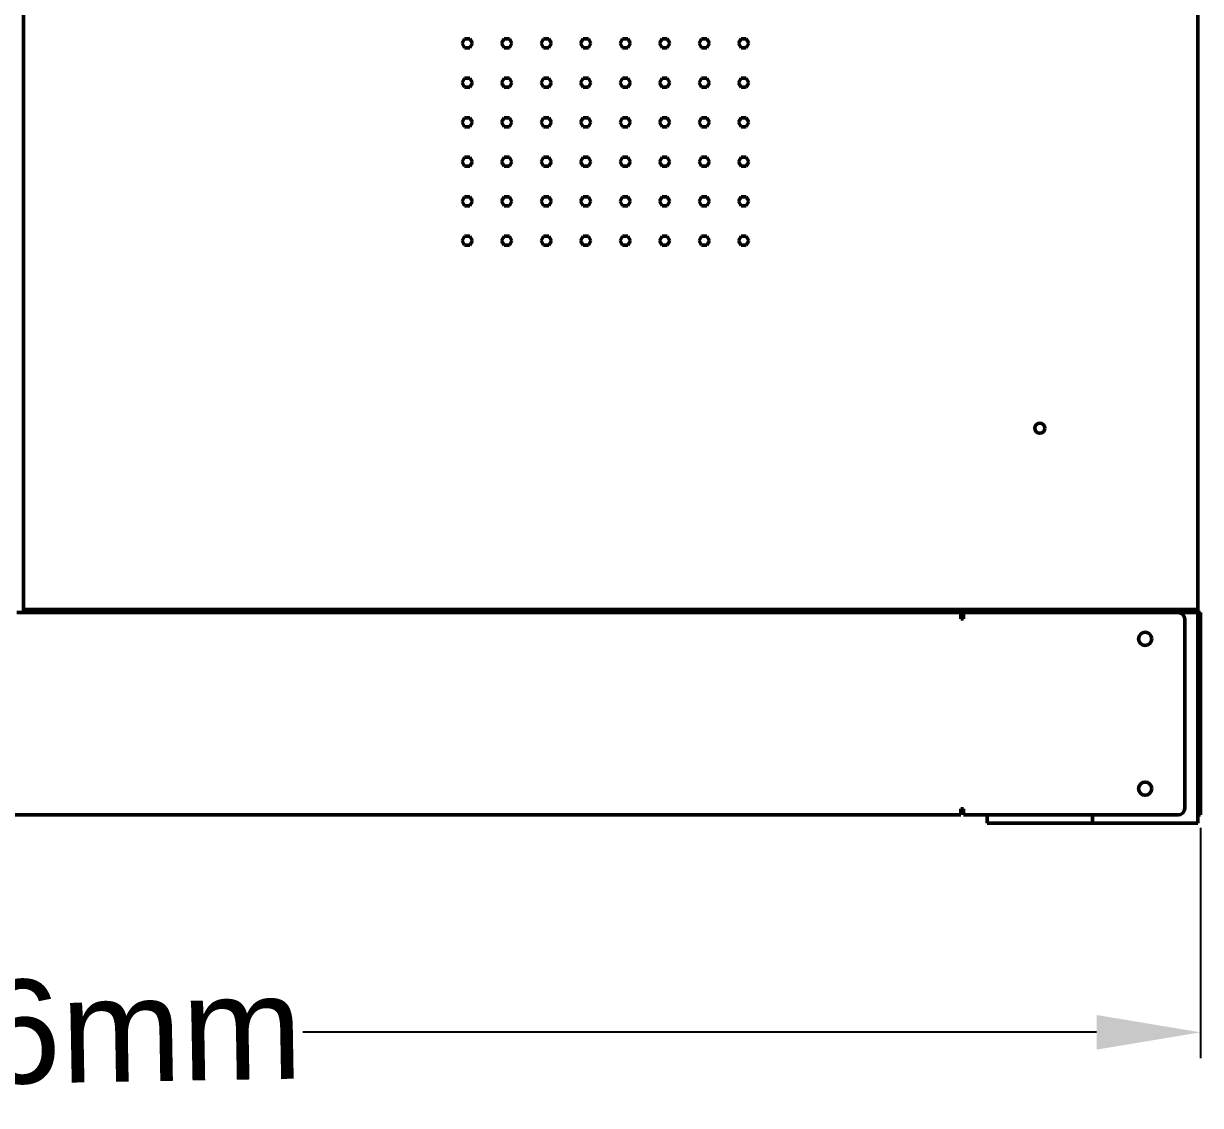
# Model space of a CAD drawing. Header units: millimetres. Extents: x 0 to 114, y -14 to 195.
# Drawn here: x 56.9 to 113.6, y -13.6 to 38.5 of the extents above; entities that cross this region are included whole.
import ezdxf

# ---------------------------------------------------------------- set-up
doc = ezdxf.new("R2010")
doc.units = ezdxf.units.MM
doc.layers.add('Visible (ANSI)', color=7, linetype='Continuous', lineweight=50)
doc.styles.get("Standard").update_dxf_attribs({"font": 'arial.ttf'})
doc.dimstyles.new('ISO-25', dxfattribs={"dimtxt": 2.5, "dimasz": 2.5, "dimexe": 1.25, "dimexo": 0.625, "dimtad": 1, "dimtxsty": 'Standard', "dimcen": 2.5, "dimadec": 0, "dimazin": 0, "dimtfac": 1, "dimtmove": 0, "dimatfit": 3, "dimfxl": 1, "dimarcsym": 0})

# ---------------------------------------------------------------- blocks, each defined once
blk = doc.blocks.new('*D67')
at = {"color": 0, "lineweight": -2, "transparency": 16777216}
for p, q in [((-0.122, -0.229), (-0.122, -11.321)), ((113.556, -0.229), (113.556, -11.321)), ((4.878, -10.071), (43.107, -10.071)), ((108.556, -10.071), (70.327, -10.071))]:
    blk.add_line(p, q, dxfattribs=at)
at = {"color": 0, "transparency": 16777216}
for points in [[(4.878, -9.238), (4.878, -10.905), (-0.122, -10.071)], [(108.556, -9.238), (108.556, -10.905), (113.556, -10.071)]]:
    blk.add_solid(points, dxfattribs=at)
at = {"layer": 'Defpoints', "color": 0, "transparency": 16777216}
for p in [(-0.122, 0.396), (113.556, 0.396), (113.556, -10.071)]:
    blk.add_point(p, dxfattribs=at)
at = {"color": 0, "transparency": 16777216, "insert": (56.717, -10.071), "char_height": 5, "attachment_point": 5, "rotation": 1}
blk.add_mtext('1136mm', dxfattribs=at)

msp = doc.modelspace()

# ---------------------------------------------------------------- linework, layer by layer
at = {"layer": 'Visible (ANSI)'}
for p, q in [((56.873, 10.298), (56.873, 194.422)), ((113.429, 194.422), (113.429, 10.298)), ((77.993, 37.564), (78.118, 37.781)), ((78.118, 37.348), (77.993, 37.564)), ((78.118, 37.781), (78.368, 37.781)), ((78.368, 37.781), (78.493, 37.564)), ((78.493, 37.564), (78.368, 37.348)), ((79.896, 37.564), (80.02, 37.781)), ((80.02, 37.348), (79.896, 37.564)), ((80.02, 37.781), (80.27, 37.781)), ((80.27, 37.781), (80.395, 37.564)), ((80.395, 37.564), (80.27, 37.348)), ((81.798, 37.564), (81.923, 37.781)), ((81.923, 37.348), (81.798, 37.564)), ((81.923, 37.781), (82.172, 37.781)), ((82.172, 37.781), (82.297, 37.564)), ((82.297, 37.564), (82.172, 37.348)), ((83.7, 37.564), (83.825, 37.781)), ((83.825, 37.348), (83.7, 37.564)), ((83.825, 37.781), (84.075, 37.781)), ((84.075, 37.781), (84.2, 37.564)), ((84.2, 37.564), (84.075, 37.348)), ((85.603, 37.564), (85.727, 37.781)), ((85.727, 37.348), (85.603, 37.564)), ((85.727, 37.781), (85.977, 37.781)), ((85.977, 37.781), (86.102, 37.564)), ((86.102, 37.564), (85.977, 37.348)), ((87.505, 37.564), (87.63, 37.781)), ((87.63, 37.348), (87.505, 37.564)), ((87.63, 37.781), (87.879, 37.781)), ((87.879, 37.781), (88.004, 37.564)), ((88.004, 37.564), (87.879, 37.348)), ((89.407, 37.564), (89.532, 37.781)), ((89.532, 37.348), (89.407, 37.564)), ((89.532, 37.781), (89.782, 37.781)), ((89.782, 37.781), (89.907, 37.564)), ((89.907, 37.564), (89.782, 37.348)), ((91.31, 37.564), (91.434, 37.781)), ((91.434, 37.348), (91.31, 37.564)), ((91.434, 37.781), (91.684, 37.781)), ((91.684, 37.781), (91.809, 37.564)), ((91.809, 37.564), (91.684, 37.348)), ((78.368, 37.348), (78.118, 37.348)), ((80.27, 37.348), (80.02, 37.348)), ((82.172, 37.348), (81.923, 37.348)), ((84.075, 37.348), (83.825, 37.348)), ((85.977, 37.348), (85.727, 37.348)), ((87.879, 37.348), (87.63, 37.348)), ((89.782, 37.348), (89.532, 37.348)), ((91.684, 37.348), (91.434, 37.348)), ((77.993, 35.662), (78.118, 35.878)), ((78.118, 35.878), (78.368, 35.878)), ((78.368, 35.878), (78.493, 35.662)), ((79.896, 35.662), (80.02, 35.878)), ((80.02, 35.878), (80.27, 35.878)), ((80.27, 35.878), (80.395, 35.662)), ((81.798, 35.662), (81.923, 35.878)), ((81.923, 35.878), (82.172, 35.878)), ((82.172, 35.878), (82.297, 35.662)), ((83.7, 35.662), (83.825, 35.878)), ((83.825, 35.878), (84.075, 35.878)), ((84.075, 35.878), (84.2, 35.662)), ((85.603, 35.662), (85.727, 35.878)), ((85.727, 35.878), (85.977, 35.878)), ((85.977, 35.878), (86.102, 35.662)), ((87.505, 35.662), (87.63, 35.878)), ((87.63, 35.878), (87.879, 35.878)), ((87.879, 35.878), (88.004, 35.662)), ((89.407, 35.662), (89.532, 35.878)), ((89.532, 35.878), (89.782, 35.878)), ((89.782, 35.878), (89.907, 35.662)), ((91.31, 35.662), (91.434, 35.878)), ((91.434, 35.878), (91.684, 35.878)), ((91.684, 35.878), (91.809, 35.662)), ((78.118, 35.446), (77.993, 35.662)), ((78.368, 35.446), (78.118, 35.446)), ((78.493, 35.662), (78.368, 35.446)), ((80.02, 35.446), (79.896, 35.662)), ((80.27, 35.446), (80.02, 35.446)), ((80.395, 35.662), (80.27, 35.446)), ((81.923, 35.446), (81.798, 35.662)), ((82.172, 35.446), (81.923, 35.446)), ((82.297, 35.662), (82.172, 35.446)), ((83.825, 35.446), (83.7, 35.662)), ((84.075, 35.446), (83.825, 35.446)), ((84.2, 35.662), (84.075, 35.446)), ((85.727, 35.446), (85.603, 35.662)), ((85.977, 35.446), (85.727, 35.446)), ((86.102, 35.662), (85.977, 35.446)), ((87.63, 35.446), (87.505, 35.662)), ((87.879, 35.446), (87.63, 35.446)), ((88.004, 35.662), (87.879, 35.446)), ((89.532, 35.446), (89.407, 35.662)), ((89.782, 35.446), (89.532, 35.446)), ((89.907, 35.662), (89.782, 35.446)), ((91.434, 35.446), (91.31, 35.662)), ((91.684, 35.446), (91.434, 35.446)), ((91.809, 35.662), (91.684, 35.446)), ((77.993, 33.76), (78.118, 33.976)), ((78.118, 33.544), (77.993, 33.76)), ((78.118, 33.976), (78.368, 33.976)), ((78.368, 33.544), (78.118, 33.544)), ((78.368, 33.976), (78.493, 33.76)), ((78.493, 33.76), (78.368, 33.544)), ((79.896, 33.76), (80.02, 33.976)), ((80.02, 33.544), (79.896, 33.76)), ((80.02, 33.976), (80.27, 33.976)), ((80.27, 33.544), (80.02, 33.544)), ((80.27, 33.976), (80.395, 33.76)), ((80.395, 33.76), (80.27, 33.544)), ((81.798, 33.76), (81.923, 33.976)), ((81.923, 33.544), (81.798, 33.76)), ((81.923, 33.976), (82.172, 33.976)), ((82.172, 33.544), (81.923, 33.544)), ((82.172, 33.976), (82.297, 33.76)), ((82.297, 33.76), (82.172, 33.544)), ((83.7, 33.76), (83.825, 33.976)), ((83.825, 33.544), (83.7, 33.76)), ((83.825, 33.976), (84.075, 33.976)), ((84.075, 33.544), (83.825, 33.544)), ((84.075, 33.976), (84.2, 33.76)), ((84.2, 33.76), (84.075, 33.544)), ((85.603, 33.76), (85.727, 33.976)), ((85.727, 33.544), (85.603, 33.76)), ((85.727, 33.976), (85.977, 33.976)), ((85.977, 33.544), (85.727, 33.544)), ((85.977, 33.976), (86.102, 33.76)), ((86.102, 33.76), (85.977, 33.544)), ((87.505, 33.76), (87.63, 33.976)), ((87.63, 33.544), (87.505, 33.76)), ((87.63, 33.976), (87.879, 33.976)), ((87.879, 33.544), (87.63, 33.544)), ((87.879, 33.976), (88.004, 33.76)), ((88.004, 33.76), (87.879, 33.544)), ((89.407, 33.76), (89.532, 33.976)), ((89.532, 33.544), (89.407, 33.76)), ((89.532, 33.976), (89.782, 33.976)), ((89.782, 33.544), (89.532, 33.544)), ((89.782, 33.976), (89.907, 33.76)), ((89.907, 33.76), (89.782, 33.544)), ((91.31, 33.76), (91.434, 33.976)), ((91.434, 33.544), (91.31, 33.76)), ((91.434, 33.976), (91.684, 33.976)), ((91.684, 33.544), (91.434, 33.544)), ((91.684, 33.976), (91.809, 33.76)), ((91.809, 33.76), (91.684, 33.544)), ((77.993, 31.857), (78.118, 32.074)), ((78.118, 31.641), (77.993, 31.857)), ((78.118, 32.074), (78.368, 32.074)), ((78.368, 32.074), (78.493, 31.857)), ((78.493, 31.857), (78.368, 31.641)), ((79.896, 31.857), (80.02, 32.074)), ((80.02, 31.641), (79.896, 31.857)), ((80.02, 32.074), (80.27, 32.074)), ((80.27, 32.074), (80.395, 31.857)), ((80.395, 31.857), (80.27, 31.641)), ((81.798, 31.857), (81.923, 32.074)), ((81.923, 31.641), (81.798, 31.857)), ((81.923, 32.074), (82.172, 32.074)), ((82.172, 32.074), (82.297, 31.857)), ((82.297, 31.857), (82.172, 31.641)), ((83.7, 31.857), (83.825, 32.074)), ((83.825, 31.641), (83.7, 31.857)), ((83.825, 32.074), (84.075, 32.074)), ((84.075, 32.074), (84.2, 31.857)), ((84.2, 31.857), (84.075, 31.641)), ((85.603, 31.857), (85.727, 32.074)), ((85.727, 31.641), (85.603, 31.857)), ((85.727, 32.074), (85.977, 32.074)), ((85.977, 32.074), (86.102, 31.857)), ((86.102, 31.857), (85.977, 31.641)), ((87.505, 31.857), (87.63, 32.074)), ((87.63, 31.641), (87.505, 31.857)), ((87.63, 32.074), (87.879, 32.074)), ((87.879, 32.074), (88.004, 31.857)), ((88.004, 31.857), (87.879, 31.641)), ((89.407, 31.857), (89.532, 32.074)), ((89.532, 31.641), (89.407, 31.857)), ((89.532, 32.074), (89.782, 32.074)), ((89.782, 32.074), (89.907, 31.857)), ((89.907, 31.857), (89.782, 31.641)), ((91.31, 31.857), (91.434, 32.074)), ((91.434, 31.641), (91.31, 31.857)), ((91.434, 32.074), (91.684, 32.074)), ((91.684, 32.074), (91.809, 31.857)), ((91.809, 31.857), (91.684, 31.641)), ((78.368, 31.641), (78.118, 31.641)), ((80.27, 31.641), (80.02, 31.641)), ((82.172, 31.641), (81.923, 31.641)), ((84.075, 31.641), (83.825, 31.641)), ((85.977, 31.641), (85.727, 31.641)), ((87.879, 31.641), (87.63, 31.641)), ((89.782, 31.641), (89.532, 31.641)), ((91.684, 31.641), (91.434, 31.641)), ((77.993, 29.955), (78.118, 30.171)), ((78.118, 30.171), (78.368, 30.171)), ((78.368, 30.171), (78.493, 29.955)), ((79.896, 29.955), (80.02, 30.171)), ((80.02, 30.171), (80.27, 30.171)), ((80.27, 30.171), (80.395, 29.955)), ((81.798, 29.955), (81.923, 30.171)), ((81.923, 30.171), (82.172, 30.171)), ((82.172, 30.171), (82.297, 29.955)), ((83.7, 29.955), (83.825, 30.171)), ((83.825, 30.171), (84.075, 30.171)), ((84.075, 30.171), (84.2, 29.955)), ((85.603, 29.955), (85.727, 30.171)), ((85.727, 30.171), (85.977, 30.171)), ((85.977, 30.171), (86.102, 29.955)), ((87.505, 29.955), (87.63, 30.171)), ((87.63, 30.171), (87.879, 30.171)), ((87.879, 30.171), (88.004, 29.955)), ((89.407, 29.955), (89.532, 30.171)), ((89.532, 30.171), (89.782, 30.171)), ((89.782, 30.171), (89.907, 29.955)), ((91.31, 29.955), (91.434, 30.171)), ((91.434, 30.171), (91.684, 30.171)), ((91.684, 30.171), (91.809, 29.955)), ((78.118, 29.739), (77.993, 29.955)), ((78.368, 29.739), (78.118, 29.739)), ((78.493, 29.955), (78.368, 29.739)), ((80.02, 29.739), (79.896, 29.955)), ((80.27, 29.739), (80.02, 29.739)), ((80.395, 29.955), (80.27, 29.739)), ((81.923, 29.739), (81.798, 29.955)), ((82.172, 29.739), (81.923, 29.739)), ((82.297, 29.955), (82.172, 29.739)), ((83.825, 29.739), (83.7, 29.955)), ((84.075, 29.739), (83.825, 29.739)), ((84.2, 29.955), (84.075, 29.739)), ((85.727, 29.739), (85.603, 29.955)), ((85.977, 29.739), (85.727, 29.739)), ((86.102, 29.955), (85.977, 29.739)), ((87.63, 29.739), (87.505, 29.955)), ((87.879, 29.739), (87.63, 29.739)), ((88.004, 29.955), (87.879, 29.739)), ((89.532, 29.739), (89.407, 29.955)), ((89.782, 29.739), (89.532, 29.739)), ((89.907, 29.955), (89.782, 29.739)), ((91.434, 29.739), (91.31, 29.955)), ((91.684, 29.739), (91.434, 29.739)), ((91.809, 29.955), (91.684, 29.739)), ((77.993, 28.053), (78.118, 28.269)), ((78.118, 27.837), (77.993, 28.053)), ((78.118, 28.269), (78.368, 28.269)), ((78.368, 27.837), (78.118, 27.837)), ((78.368, 28.269), (78.493, 28.053)), ((78.493, 28.053), (78.368, 27.837)), ((79.896, 28.053), (80.02, 28.269)), ((80.02, 27.837), (79.896, 28.053)), ((80.02, 28.269), (80.27, 28.269)), ((80.27, 27.837), (80.02, 27.837)), ((80.27, 28.269), (80.395, 28.053)), ((80.395, 28.053), (80.27, 27.837)), ((81.798, 28.053), (81.923, 28.269)), ((81.923, 27.837), (81.798, 28.053)), ((81.923, 28.269), (82.172, 28.269)), ((82.172, 27.837), (81.923, 27.837)), ((82.172, 28.269), (82.297, 28.053)), ((82.297, 28.053), (82.172, 27.837)), ((83.7, 28.053), (83.825, 28.269)), ((83.825, 27.837), (83.7, 28.053)), ((83.825, 28.269), (84.075, 28.269)), ((84.075, 27.837), (83.825, 27.837)), ((84.075, 28.269), (84.2, 28.053)), ((84.2, 28.053), (84.075, 27.837)), ((85.603, 28.053), (85.727, 28.269)), ((85.727, 27.837), (85.603, 28.053)), ((85.727, 28.269), (85.977, 28.269)), ((85.977, 27.837), (85.727, 27.837)), ((85.977, 28.269), (86.102, 28.053)), ((86.102, 28.053), (85.977, 27.837)), ((87.505, 28.053), (87.63, 28.269)), ((87.63, 27.837), (87.505, 28.053)), ((87.63, 28.269), (87.879, 28.269)), ((87.879, 27.837), (87.63, 27.837)), ((87.879, 28.269), (88.004, 28.053)), ((88.004, 28.053), (87.879, 27.837)), ((89.407, 28.053), (89.532, 28.269)), ((89.532, 27.837), (89.407, 28.053)), ((89.532, 28.269), (89.782, 28.269)), ((89.782, 27.837), (89.532, 27.837)), ((89.782, 28.269), (89.907, 28.053)), ((89.907, 28.053), (89.782, 27.837)), ((91.31, 28.053), (91.434, 28.269)), ((91.434, 27.837), (91.31, 28.053)), ((91.434, 28.269), (91.684, 28.269)), ((91.684, 27.837), (91.434, 27.837)), ((91.684, 28.269), (91.809, 28.053)), ((91.809, 28.053), (91.684, 27.837)), ((56.873, 10.298), (57.178, 10.298)), ((56.874, 10.298), (56.874, 10.146)), ((65.739, 10.298), (57.178, 10.298)), ((65.74, 10.298), (57.179, 10.298)), ((65.739, 10.298), (65.74, 10.298)), ((65.74, 10.298), (65.897, 10.298)), ((67.815, 10.298), (65.897, 10.298)), ((67.894, 10.298), (67.815, 10.298)), ((102.409, 10.298), (67.893, 10.298)), ((102.409, 10.298), (67.894, 10.298)), ((102.488, 10.298), (102.409, 10.298)), ((102.409, 10.298), (102.488, 10.298)), ((104.406, 10.298), (102.488, 10.298)), ((102.488, 10.298), (104.406, 10.298)), ((104.406, 10.298), (104.563, 10.298)), ((104.406, 10.298), (104.563, 10.298)), ((113.124, 10.298), (104.563, 10.298)), ((113.124, 10.298), (104.563, 10.298)), ((113.124, 10.298), (113.429, 10.298)), ((113.124, 10.298), (113.429, 10.298)), ((113.429, 10.146), (113.429, 10.298)), ((56.555, 10.146), (56.874, 10.146)), ((57.179, 10.146), (56.874, 10.146)), ((57.179, 10.146), (65.74, 10.146)), ((65.897, 10.146), (65.74, 10.146)), ((65.897, 10.146), (67.815, 10.146)), ((67.815, 10.146), (67.894, 10.146)), ((67.894, 10.146), (102.409, 10.146)), ((102.015, 9.902), (102.015, 10.146)), ((102.015, 9.841), (102.015, 9.902)), ((102.137, 9.841), (102.015, 9.841)), ((102.137, 10.146), (102.137, 9.841)), ((102.409, 10.146), (102.488, 10.146)), ((102.488, 10.146), (104.406, 10.146)), ((104.563, 10.146), (104.406, 10.146)), ((104.563, 10.146), (113.124, 10.146)), ((112.795, 9.829), (112.795, 0.713)), ((113.429, 10.146), (113.124, 10.146)), ((113.429, 10.146), (113.429, 0)), ((113.434, 9.829), (113.434, 10.146)), ((113.556, 10.146), (113.434, 10.146)), ((113.434, 0.713), (113.434, 9.829)), ((113.556, 10.146), (113.556, 9.829)), ((113.556, 0.713), (113.556, 9.829)), ((102.015, 0.639), (102.015, 0.7)), ((102.015, 0.7), (102.137, 0.7)), ((102.015, 0.396), (102.015, 0.639)), ((102.137, 0.7), (102.137, 0.396)), ((113.434, 0.396), (113.434, 0.713)), ((113.556, 0.713), (113.556, 0.396)), ((102.015, 0.396), (11.414, 0.396)), ((112.478, 0.396), (102.137, 0.396)), ((103.283, 0.33), (103.283, 0)), ((103.283, 0), (108.356, 0)), ((108.356, 0.396), (108.356, 0)), ((108.99, 0), (108.356, 0)), ((108.99, 0), (112.795, 0)), ((113.429, 0), (112.795, 0)), ((113.434, 0.396), (113.556, 0.396))]:
    msp.add_line(p, q, dxfattribs=at)
for centre, radius in [((105.819, 19.023), 0.24), ((110.892, 8.877), 0.317), ((110.892, 1.664), 0.317)]:
    msp.add_circle(centre, radius, dxfattribs=at)
for centre, radius, start, end in [((112.478, 9.829), 0.317, 0, 90), ((113.312, 9.902), 0.243, 60, 61.369), ((113.312, 9.902), 0.122, 0, 16.5978), ((112.478, 0.713), 0.317, 270, 0), ((113.312, 0.639), 0.122, 343.4022, 0), ((103.587, 0.33), 0.304, 167.4867, 180), ((113.312, 0.639), 0.243, 298.631, 300)]:
    msp.add_arc(centre, radius, start, end, dxfattribs=at)

# ---------------------------------------------------------------- dimensions: what is measured, and where the dimension line sits
dim = msp.add_linear_dim(base=(113.556, -10.071), p1=(-0.122, 0.396), p2=(113.556, 0.396), text='1136mm', dimstyle='ISO-25', override={"dimtxt": 5, "dimasz": 5})
dim.commit()
dim.dimension.update_dxf_attribs({"geometry": '*D67', "text_midpoint": (56.717, -10.071), "text_rotation": 1})

doc.saveas('drawing.dxf')
